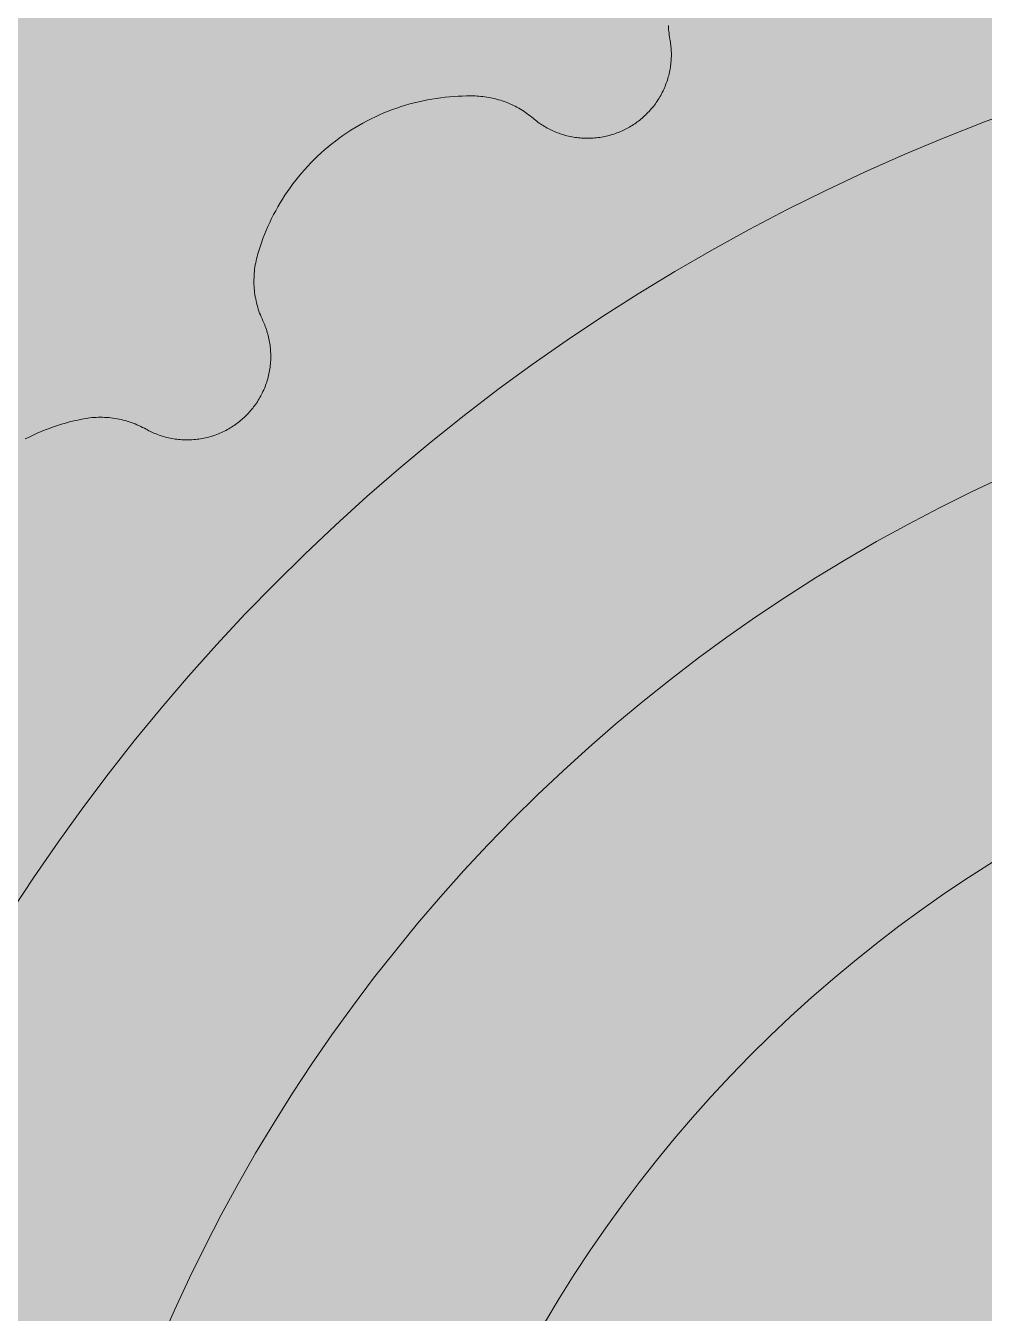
# Model space of a CAD drawing. Header units: millimetres. Extents: x 833941507 to 1669051331, y 817666127 to 1636299673.
# Drawn here: x 834547939.8 to 834548082.8, y 817983170.4 to 817983362.6 of the extents above; entities that cross this region are included whole.
import ezdxf

# ---------------------------------------------------------------- set-up
doc = ezdxf.new("R2010")
doc.units = ezdxf.units.MM
doc.header["$LTSCALE"] = 3
for name, color, linetype, lineweight in [('Hatch (LTC&CB)', 252, 'Continuous', 35), ('UAJ-23FLOR-h', 251, 'Continuous', 9), ('UAJ-42INFI', 1, 'Continuous', 18), ('UAJ-42INFI-h', 251, 'Continuous', 9)]:
    doc.layers.add(name, color=color, linetype=linetype, lineweight=lineweight)
doc.layers.add('UAJ-00XREF', color=7, linetype='Continuous')

# ---------------------------------------------------------------- blocks, each defined once
blk = doc.blocks.new('GBP-LTC-LB01')
at = {"layer": 'UAJ-23FLOR-h'}
h = blk.add_hatch(dxfattribs=at)
h.set_pattern_fill('EARTH,_O', color=256, scale=180, angle=45)
h.set_pattern_definition([(48.9989, (834576001.8, 818046085.3), (-112.727, 1612.5107), [1143, -1143]), (48.9989, (834575678.3, 818046366.6), (-112.727, 1612.5107), [1143, -1143]), (48.9989, (834575354.8, 818046647.8), (-112.727, 1612.5107), [1143, -1143]), (138.9989, (834575340.7, 818046849.3), (-1612.5107, -112.727), [1143, -1143]), (138.9989, (834575621.9, 818047172.8), (-1612.5107, -112.727), [1143, -1143]), (138.9989, (834575903.1, 818047496.3), (-1612.5107, -112.727), [1143, -1143])])
h.paths.add_polyline_path([(834572173.05, 818200349.17), (834310583.74, 818182062.08), (834331502.24, 817882831.69), (834364939.69, 817885169.23), (834473095.7, 818011283.6), (834480533.7, 818020120.4), (834485095.05, 818025709.55), (834491375.7, 818033619), (834497063.4, 818041013), (834493145.8, 818043678.7), (834512788.5, 818074029.25), (834518712.45, 818083675.25), (834526231.3, 818096325.1), (834534646.05, 818111073.05), (834545956, 818131981.3), (834557204.6, 818154198.8), (834564040, 818168496.8), (834570941.16, 818183576.43), (834578367.8, 818200696.3)])
h.paths.add_polyline_path([(834382131.31, 817956469.98), (834418268.73, 817958996.07), (834422062.41, 817963855.9), (834428403.04, 817964299.38), (834467239.2, 818010695.58), (834466445.21, 818021738.79), (834476097.72, 818035709.03), (834485267.1, 818048983.2), (834487014.89, 818051460.43), (834497268.33, 818067303.42), (834492893.38, 818129890.09), (834448056.59, 818126755.66), (834416896.58, 818105052.11), (834382061.37, 818080788.99), (834386167.45, 818022059.16), (834377588.38, 818021459.47)], flags=16)
edge = h.paths.add_edge_path(flags=16)
edge.add_line((834540292.29, 818142076.07), (834533466.32, 818141614.13))
edge.add_line((834533466.32, 818141614.13), (834523258.01, 818143862.71))
edge.add_line((834523258.01, 818143862.71), (834525896.87, 818155838.93))
edge.add_arc((834558382.43, 818267025.45), 115835.02, 237.2183981, 253.7131266, ccw=False)
edge.add_line((834495664.92, 818169638.25), (834498267.59, 818132356.98))
edge.add_line((834498267.59, 818132356.98), (834496346.42, 818130135.01))
edge.add_line((834496346.42, 818130135.01), (834492879.88, 818129892.67))
edge.add_line((834492879.88, 818129892.67), (834494229.58, 818110587.62))
edge.add_line((834494229.58, 818110587.62), (834496326.13, 818110708.38))
edge.add_line((834496326.13, 818110708.38), (834498420.21, 818080753.55))
edge.add_line((834498420.21, 818080753.55), (834498046.12, 818080727.4))
edge.add_line((834498046.12, 818080727.4), (834498254.52, 818077746.38))
edge.add_line((834498254.52, 818077746.38), (834503061.09, 818078082.4))
edge.add_line((834503061.09, 818078082.4), (834504979.52, 818081212.1))
edge.add_line((834504979.52, 818081212.1), (834509429.02, 818088470.93))
edge.add_line((834509429.02, 818088470.93), (834515217.16, 818097913.59))
edge.add_line((834515217.16, 818097913.59), (834526067.43, 818116415.54))
edge.add_line((834526067.43, 818116415.54), (834532489.2, 818127888.68))
edge.add_line((834532489.2, 818127888.68), (834534830.9, 818132146.3))
edge.add_line((834534830.9, 818132146.3), (834540292.29, 818142076.07))
h = blk.add_hatch(dxfattribs=at)
h.set_pattern_fill('EARTH,_O', color=256, scale=180, angle=45)
h.set_pattern_definition([(45.0000001, (-1082349.7, 54794.9), (-3e-06, 1616.4461018), [1143, -1143]), (45.0000001, (-1082652.8, 55098), (-3e-06, 1616.4461018), [1143, -1143]), (45.0000001, (-1082955.9, 55401.1), (-3e-06, 1616.4461018), [1143, -1143]), (135.0000001, (-1082955.9, 55603.1), (-1616.4461018, -3e-06), [1143, -1143]), (135.0000001, (-1082652.8, 55906.2), (-1616.4461018, -3e-06), [1143, -1143]), (135.0000001, (-1082349.7, 56209.3), (-1616.4461018, -3e-06), [1143, -1143])])
h.paths.add_polyline_path([(834669469.25, 818015499.17), (834651080.82, 818014213.79), (834651091.33, 818014066.03), (834669479.76, 818015351.52)], flags=16)
edge = h.paths.add_edge_path()
edge.add_arc((834611763.61, 818123015.07), 22001.28, 94.000719, 118.688683)
edge.add_line((834601201.89, 818142315.5), (834593918.34, 818141228.38))
edge.add_arc((834611768.4, 818123014.03), 25502.69, 93.997159, 134.421275, ccw=False)
edge.add_line((834609990.68, 818148454.69), (834618164.36, 818149025.84))
edge.add_line((834618164.36, 818149025.84), (834618408.29, 818145534.91))
edge.add_line((834618408.29, 818145534.91), (834616365.41, 818145392.16))
edge.add_line((834616365.41, 818145392.16), (834616609.39, 818141900.69))
edge.add_line((834616609.39, 818141900.69), (834611621.55, 818141552.15))
edge.add_line((834611621.55, 818141552.15), (834611377.61, 818145043.07))
edge.add_line((834611377.61, 818145043.07), (834610228.61, 818144962.74))
h.paths.add_polyline_path([(834673232.94, 818197365.88), (834607546.49, 818192773.89), (834599172.5, 818174435.3), (834588349.1, 818152374.5), (834578621.55, 818133890.65), (834568418.3, 818115665.3), (834556456.7, 818095618.3), (834546606.4, 818080041.6), (834532219.3, 818058623.75), (834523692.15, 818046595.75), (834515683.5, 818035708.5), (834508244.2, 818025929.9), (834500656.3, 818016266.1), (834489786.8, 818002934.1), (834483448.3, 817995421.3), (834478637.6, 817989841.7), (834458453.75, 817967379.3), (834441506.5, 817949096.36), (834383075.75, 817886437.08), (834482026.69, 817893354.51), (834551919.04, 817920008.6), (834634905.13, 817930637.13), (834634023, 817939309.35), (834633770.07, 817941795.89), (834633577.69, 817943687.02), (834508697.04, 817930983.61), (834507053.46, 817930191.44), (834506409.46, 817939426.96), (834507656.94, 817945566.73), (834503417.08, 818006767.03), (834503064.37, 818011762.67), (834514052.91, 818025791.94), (834520784.65, 818034889.35), (834526318.86, 818042436.94), (834532381.69, 818050705.63), (834536345.72, 818056472.68), (834542258.41, 818065225.62), (834550405.86, 818077286.91), (834561579, 818095001.96), (834574522.66, 818117080.03), (834587768.88, 818140310.21), (834609774.13, 818143594.98), (834610001.97, 818140335.89), (834634252.54, 818142031.47), (834636806.9, 818105492.47), (834642791.48, 818105913.75), (834646278.56, 818056032.58), (834640293.17, 818055614.16), (834643382.34, 818011424.91), (834641138.41, 818011267.96), (834645775.78, 817944927.87), (834639048.36, 817944243.52), (834640362.12, 817931328.11), (834651070.39, 817932706.91), (834650587.67, 817936476.13), (834685105.74, 817940896.86), (834685588.46, 817937127.64), (834691373.79, 817937868.57)])
blk = doc.blocks.new('inf_010')
at = {"layer": 'UAJ-42INFI'}
for p, q in [((889560317.88, 757792614.27, 0), (889560317.87, 757792613.98, 0)), ((889560317.87, 757792613.98, 0), (889560317.87, 757792613.68, 0)), ((889560317.87, 757792613.68, 0), (889560317.88, 757792613.39, 0)), ((889560317.88, 757792613.39, 0), (889560317.89, 757792613.1, 0)), ((889560317.89, 757792613.1, 0), (889560317.91, 757792612.8, 0)), ((889560317.91, 757792612.8, 0), (889560317.93, 757792612.51, 0)), ((889560317.93, 757792612.51, 0), (889560317.96, 757792612.23, 0)), ((889560317.96, 757792612.23, 0), (889560317.99, 757792612, 0)), ((889560317.99, 757792612, 0), (889560318.01, 757792611.77, 0)), ((889560318.01, 757792611.77, 0), (889560318.02, 757792611.55, 0)), ((889560318.02, 757792611.55, 0), (889560318.03, 757792611.32, 0)), ((889560318.03, 757792611.32, 0), (889560318.04, 757792611.09, 0)), ((889560317.97, 757792609.44, 0), (889560317.94, 757792609.2, 0)), ((889560318, 757792609.68, 0), (889560317.97, 757792609.44, 0)), ((889560318.01, 757792609.91, 0), (889560318, 757792609.68, 0)), ((889560318.03, 757792610.15, 0), (889560318.01, 757792609.91, 0)), ((889560318.04, 757792610.39, 0), (889560318.03, 757792610.15, 0)), ((889560318.04, 757792611.09, 0), (889560318.05, 757792610.85, 0)), ((889560318.05, 757792610.85, 0), (889560318.04, 757792610.62, 0)), ((889560318.04, 757792610.62, 0), (889560318.04, 757792610.39, 0)), ((889560317.61, 757792607.54, 0), (889560317.55, 757792607.3, 0)), ((889560317.68, 757792607.77, 0), (889560317.61, 757792607.54, 0)), ((889560317.73, 757792608.01, 0), (889560317.68, 757792607.77, 0)), ((889560317.78, 757792608.25, 0), (889560317.73, 757792608.01, 0)), ((889560317.83, 757792608.49, 0), (889560317.78, 757792608.25, 0)), ((889560317.87, 757792608.72, 0), (889560317.83, 757792608.49, 0)), ((889560317.91, 757792608.96, 0), (889560317.87, 757792608.72, 0)), ((889560317.94, 757792609.2, 0), (889560317.91, 757792608.96, 0)), ((889560279.9, 757792605.51, 0), (889560279.23, 757792605.4, 0)), ((889560280.56, 757792605.61, 0), (889560279.9, 757792605.51, 0)), ((889560281.22, 757792605.7, 0), (889560280.56, 757792605.61, 0)), ((889560281.89, 757792605.77, 0), (889560281.22, 757792605.7, 0)), ((889560282.55, 757792605.83, 0), (889560281.89, 757792605.77, 0)), ((889560283.21, 757792605.88, 0), (889560282.55, 757792605.83, 0)), ((889560283.86, 757792605.91, 0), (889560283.21, 757792605.88, 0)), ((889560284.51, 757792605.93, 0), (889560283.86, 757792605.91, 0)), ((889560285.16, 757792605.93, 0), (889560284.51, 757792605.93, 0)), ((889560285.81, 757792605.93, 0), (889560285.16, 757792605.93, 0)), ((889560286.45, 757792605.91, 0), (889560285.81, 757792605.93, 0)), ((889560287.09, 757792605.88, 0), (889560286.45, 757792605.91, 0)), ((889560287.72, 757792605.83, 0), (889560287.09, 757792605.88, 0)), ((889560288.35, 757792605.78, 0), (889560287.72, 757792605.83, 0)), ((889560288.64, 757792605.75, 0), (889560288.35, 757792605.78, 0)), ((889560288.93, 757792605.71, 0), (889560288.64, 757792605.75, 0)), ((889560289.22, 757792605.66, 0), (889560288.93, 757792605.71, 0)), ((889560289.51, 757792605.61, 0), (889560289.22, 757792605.66, 0)), ((889560289.8, 757792605.56, 0), (889560289.51, 757792605.61, 0)), ((889560290.08, 757792605.5, 0), (889560289.8, 757792605.56, 0)), ((889560316.95, 757792605.68, 0), (889560316.85, 757792605.45, 0)), ((889560317.05, 757792605.91, 0), (889560316.95, 757792605.68, 0)), ((889560317.15, 757792606.13, 0), (889560317.05, 757792605.91, 0)), ((889560317.24, 757792606.37, 0), (889560317.15, 757792606.13, 0)), ((889560317.32, 757792606.6, 0), (889560317.24, 757792606.37, 0)), ((889560317.4, 757792606.83, 0), (889560317.32, 757792606.6, 0)), ((889560317.48, 757792607.06, 0), (889560317.4, 757792606.83, 0)), ((889560317.55, 757792607.3, 0), (889560317.48, 757792607.06, 0)), ((889560273.29, 757792603.72, 0), (889560272.64, 757792603.46, 0)), ((889560273.94, 757792603.97, 0), (889560273.29, 757792603.72, 0)), ((889560274.59, 757792604.2, 0), (889560273.94, 757792603.97, 0)), ((889560275.25, 757792604.41, 0), (889560274.59, 757792604.2, 0)), ((889560275.91, 757792604.61, 0), (889560275.25, 757792604.41, 0)), ((889560276.57, 757792604.8, 0), (889560275.91, 757792604.61, 0)), ((889560277.23, 757792604.97, 0), (889560276.57, 757792604.8, 0)), ((889560277.9, 757792605.13, 0), (889560277.23, 757792604.97, 0)), ((889560278.56, 757792605.27, 0), (889560277.9, 757792605.13, 0)), ((889560279.23, 757792605.4, 0), (889560278.56, 757792605.27, 0)), ((889560290.37, 757792605.43, 0), (889560290.08, 757792605.5, 0)), ((889560290.66, 757792605.35, 0), (889560290.37, 757792605.43, 0)), ((889560290.94, 757792605.27, 0), (889560290.66, 757792605.35, 0)), ((889560291.23, 757792605.18, 0), (889560290.94, 757792605.27, 0)), ((889560291.51, 757792605.09, 0), (889560291.23, 757792605.18, 0)), ((889560291.79, 757792604.99, 0), (889560291.51, 757792605.09, 0)), ((889560292.07, 757792604.89, 0), (889560291.79, 757792604.99, 0)), ((889560292.35, 757792604.77, 0), (889560292.07, 757792604.89, 0)), ((889560292.62, 757792604.66, 0), (889560292.35, 757792604.77, 0)), ((889560292.9, 757792604.53, 0), (889560292.62, 757792604.66, 0)), ((889560293.16, 757792604.4, 0), (889560292.9, 757792604.53, 0)), ((889560293.43, 757792604.27, 0), (889560293.16, 757792604.4, 0)), ((889560293.69, 757792604.13, 0), (889560293.43, 757792604.27, 0)), ((889560293.96, 757792603.98, 0), (889560293.69, 757792604.13, 0)), ((889560294.21, 757792603.83, 0), (889560293.96, 757792603.98, 0)), ((889560294.47, 757792603.67, 0), (889560294.21, 757792603.83, 0)), ((889560294.72, 757792603.51, 0), (889560294.47, 757792603.67, 0)), ((889560315.86, 757792603.73, 0), (889560315.72, 757792603.53, 0)), ((889560316, 757792603.94, 0), (889560315.86, 757792603.73, 0)), ((889560316.13, 757792604.15, 0), (889560316, 757792603.94, 0)), ((889560316.26, 757792604.36, 0), (889560316.13, 757792604.15, 0)), ((889560316.39, 757792604.57, 0), (889560316.26, 757792604.36, 0)), ((889560316.51, 757792604.79, 0), (889560316.39, 757792604.57, 0)), ((889560316.63, 757792605.01, 0), (889560316.51, 757792604.79, 0)), ((889560316.74, 757792605.23, 0), (889560316.63, 757792605.01, 0)), ((889560316.85, 757792605.45, 0), (889560316.74, 757792605.23, 0)), ((889560269.49, 757792601.96, 0), (889560268.88, 757792601.62, 0)), ((889560270.11, 757792602.29, 0), (889560269.49, 757792601.96, 0)), ((889560270.73, 757792602.61, 0), (889560270.11, 757792602.29, 0)), ((889560271.36, 757792602.91, 0), (889560270.73, 757792602.61, 0)), ((889560272, 757792603.19, 0), (889560271.36, 757792602.91, 0)), ((889560272.64, 757792603.46, 0), (889560272, 757792603.19, 0)), ((889560294.96, 757792603.35, 0), (889560294.72, 757792603.51, 0)), ((889560295.2, 757792603.17, 0), (889560294.96, 757792603.35, 0)), ((889560295.44, 757792603, 0), (889560295.2, 757792603.17, 0)), ((889560295.67, 757792602.82, 0), (889560295.44, 757792603, 0)), ((889560295.9, 757792602.63, 0), (889560295.67, 757792602.82, 0)), ((889560296.13, 757792602.44, 0), (889560295.9, 757792602.63, 0)), ((889560296.35, 757792602.25, 0), (889560296.13, 757792602.44, 0)), ((889560296.56, 757792602.05, 0), (889560296.35, 757792602.25, 0)), ((889560296.77, 757792601.85, 0), (889560296.56, 757792602.05, 0)), ((889560296.93, 757792601.69, 0), (889560296.77, 757792601.85, 0)), ((889560297.1, 757792601.54, 0), (889560296.93, 757792601.69, 0)), ((889560314.11, 757792601.68, 0), (889560313.93, 757792601.52, 0)), ((889560314.29, 757792601.85, 0), (889560314.11, 757792601.68, 0)), ((889560314.46, 757792602.02, 0), (889560314.29, 757792601.85, 0)), ((889560314.63, 757792602.2, 0), (889560314.46, 757792602.02, 0)), ((889560314.79, 757792602.38, 0), (889560314.63, 757792602.2, 0)), ((889560314.96, 757792602.56, 0), (889560314.79, 757792602.38, 0)), ((889560315.12, 757792602.75, 0), (889560314.96, 757792602.56, 0)), ((889560315.27, 757792602.94, 0), (889560315.12, 757792602.75, 0)), ((889560315.43, 757792603.13, 0), (889560315.27, 757792602.94, 0)), ((889560315.57, 757792603.33, 0), (889560315.43, 757792603.13, 0)), ((889560315.72, 757792603.53, 0), (889560315.57, 757792603.33, 0)), ((889560266.5, 757792600.13, 0), (889560265.93, 757792599.73, 0)), ((889560267.08, 757792600.52, 0), (889560266.5, 757792600.13, 0)), ((889560267.67, 757792600.9, 0), (889560267.08, 757792600.52, 0)), ((889560268.27, 757792601.27, 0), (889560267.67, 757792600.9, 0)), ((889560268.88, 757792601.62, 0), (889560268.27, 757792601.27, 0)), ((889560297.27, 757792601.39, 0), (889560297.1, 757792601.54, 0)), ((889560297.45, 757792601.24, 0), (889560297.27, 757792601.39, 0)), ((889560297.62, 757792601.09, 0), (889560297.45, 757792601.24, 0)), ((889560297.81, 757792600.94, 0), (889560297.62, 757792601.09, 0)), ((889560297.99, 757792600.8, 0), (889560297.81, 757792600.94, 0)), ((889560298.18, 757792600.66, 0), (889560297.99, 757792600.8, 0)), ((889560298.37, 757792600.52, 0), (889560298.18, 757792600.66, 0)), ((889560298.57, 757792600.39, 0), (889560298.37, 757792600.52, 0)), ((889560298.77, 757792600.26, 0), (889560298.57, 757792600.39, 0)), ((889560298.97, 757792600.13, 0), (889560298.77, 757792600.26, 0)), ((889560299.17, 757792600.01, 0), (889560298.97, 757792600.13, 0)), ((889560299.38, 757792599.89, 0), (889560299.17, 757792600.01, 0)), ((889560299.59, 757792599.77, 0), (889560299.38, 757792599.89, 0)), ((889560299.81, 757792599.66, 0), (889560299.59, 757792599.77, 0)), ((889560311.44, 757792599.76, 0), (889560311.24, 757792599.65, 0)), ((889560311.64, 757792599.87, 0), (889560311.44, 757792599.76, 0)), ((889560311.84, 757792599.98, 0), (889560311.64, 757792599.87, 0)), ((889560312.04, 757792600.1, 0), (889560311.84, 757792599.98, 0)), ((889560312.23, 757792600.22, 0), (889560312.04, 757792600.1, 0)), ((889560312.43, 757792600.35, 0), (889560312.23, 757792600.22, 0)), ((889560312.62, 757792600.48, 0), (889560312.43, 757792600.35, 0)), ((889560312.82, 757792600.62, 0), (889560312.62, 757792600.48, 0)), ((889560313.01, 757792600.76, 0), (889560312.82, 757792600.62, 0)), ((889560313.2, 757792600.9, 0), (889560313.01, 757792600.76, 0)), ((889560313.38, 757792601.05, 0), (889560313.2, 757792600.9, 0)), ((889560313.57, 757792601.2, 0), (889560313.38, 757792601.05, 0)), ((889560313.75, 757792601.36, 0), (889560313.57, 757792601.2, 0)), ((889560313.93, 757792601.52, 0), (889560313.75, 757792601.36, 0)), ((889560263.73, 757792597.99, 0), (889560263.21, 757792597.53, 0)), ((889560264.26, 757792598.44, 0), (889560263.73, 757792597.99, 0)), ((889560264.81, 757792598.88, 0), (889560264.26, 757792598.44, 0)), ((889560265.36, 757792599.31, 0), (889560264.81, 757792598.88, 0)), ((889560265.93, 757792599.73, 0), (889560265.36, 757792599.31, 0)), ((889560300.02, 757792599.55, 0), (889560299.81, 757792599.66, 0)), ((889560300.24, 757792599.45, 0), (889560300.02, 757792599.55, 0)), ((889560300.47, 757792599.35, 0), (889560300.24, 757792599.45, 0)), ((889560300.69, 757792599.25, 0), (889560300.47, 757792599.35, 0)), ((889560300.92, 757792599.16, 0), (889560300.69, 757792599.25, 0)), ((889560301.15, 757792599.07, 0), (889560300.92, 757792599.16, 0)), ((889560301.38, 757792598.98, 0), (889560301.15, 757792599.07, 0)), ((889560301.61, 757792598.91, 0), (889560301.38, 757792598.98, 0)), ((889560301.85, 757792598.83, 0), (889560301.61, 757792598.91, 0)), ((889560302.08, 757792598.76, 0), (889560301.85, 757792598.83, 0)), ((889560302.32, 757792598.69, 0), (889560302.08, 757792598.76, 0)), ((889560302.56, 757792598.63, 0), (889560302.32, 757792598.69, 0)), ((889560302.81, 757792598.58, 0), (889560302.56, 757792598.63, 0)), ((889560303.05, 757792598.52, 0), (889560302.81, 757792598.58, 0)), ((889560303.29, 757792598.48, 0), (889560303.05, 757792598.52, 0)), ((889560303.54, 757792598.44, 0), (889560303.29, 757792598.48, 0)), ((889560303.78, 757792598.4, 0), (889560303.54, 757792598.44, 0)), ((889560304.03, 757792598.37, 0), (889560303.78, 757792598.4, 0)), ((889560304.28, 757792598.34, 0), (889560304.03, 757792598.37, 0)), ((889560304.52, 757792598.32, 0), (889560304.28, 757792598.34, 0)), ((889560304.77, 757792598.3, 0), (889560304.52, 757792598.32, 0)), ((889560305.02, 757792598.29, 0), (889560304.77, 757792598.3, 0)), ((889560305.27, 757792598.28, 0), (889560305.02, 757792598.29, 0)), ((889560305.51, 757792598.28, 0), (889560305.27, 757792598.28, 0)), ((889560305.76, 757792598.28, 0), (889560305.51, 757792598.28, 0)), ((889560306.01, 757792598.29, 0), (889560305.76, 757792598.28, 0)), ((889560306.25, 757792598.3, 0), (889560306.01, 757792598.29, 0)), ((889560306.5, 757792598.31, 0), (889560306.25, 757792598.3, 0)), ((889560306.74, 757792598.34, 0), (889560306.5, 757792598.31, 0)), ((889560306.98, 757792598.36, 0), (889560306.74, 757792598.34, 0)), ((889560307.22, 757792598.39, 0), (889560306.98, 757792598.36, 0)), ((889560307.46, 757792598.43, 0), (889560307.22, 757792598.39, 0)), ((889560307.7, 757792598.47, 0), (889560307.46, 757792598.43, 0)), ((889560307.94, 757792598.51, 0), (889560307.7, 757792598.47, 0)), ((889560308.17, 757792598.56, 0), (889560307.94, 757792598.51, 0)), ((889560308.41, 757792598.61, 0), (889560308.17, 757792598.56, 0)), ((889560308.64, 757792598.67, 0), (889560308.41, 757792598.61, 0)), ((889560308.87, 757792598.73, 0), (889560308.64, 757792598.67, 0)), ((889560309.1, 757792598.8, 0), (889560308.87, 757792598.73, 0)), ((889560309.32, 757792598.87, 0), (889560309.1, 757792598.8, 0)), ((889560309.55, 757792598.94, 0), (889560309.32, 757792598.87, 0)), ((889560309.77, 757792599.02, 0), (889560309.55, 757792598.94, 0)), ((889560309.98, 757792599.1, 0), (889560309.77, 757792599.02, 0)), ((889560310.2, 757792599.18, 0), (889560309.98, 757792599.1, 0)), ((889560310.41, 757792599.27, 0), (889560310.2, 757792599.18, 0)), ((889560310.62, 757792599.36, 0), (889560310.41, 757792599.27, 0)), ((889560310.83, 757792599.45, 0), (889560310.62, 757792599.36, 0)), ((889560311.03, 757792599.55, 0), (889560310.83, 757792599.45, 0)), ((889560311.24, 757792599.65, 0), (889560311.03, 757792599.55, 0)), ((889560261.7, 757792596.09, 0), (889560261.22, 757792595.6, 0)), ((889560262.19, 757792596.58, 0), (889560261.7, 757792596.09, 0)), ((889560262.69, 757792597.06, 0), (889560262.19, 757792596.58, 0)), ((889560263.21, 757792597.53, 0), (889560262.69, 757792597.06, 0)), ((889560259.86, 757792594.05, 0), (889560259.43, 757792593.52, 0)), ((889560260.3, 757792594.57, 0), (889560259.86, 757792594.05, 0)), ((889560260.76, 757792595.09, 0), (889560260.3, 757792594.57, 0)), ((889560261.22, 757792595.6, 0), (889560260.76, 757792595.09, 0)), ((889560258.61, 757792592.44, 0), (889560258.22, 757792591.89, 0)), ((889560259.01, 757792592.98, 0), (889560258.61, 757792592.44, 0)), ((889560259.43, 757792593.52, 0), (889560259.01, 757792592.98, 0)), ((889560257.12, 757792590.21, 0), (889560256.78, 757792589.64, 0)), ((889560257.47, 757792590.77, 0), (889560257.12, 757792590.21, 0)), ((889560257.84, 757792591.33, 0), (889560257.47, 757792590.77, 0)), ((889560258.22, 757792591.89, 0), (889560257.84, 757792591.33, 0)), ((889560256.14, 757792588.49, 0), (889560255.84, 757792587.91, 0)), ((889560256.45, 757792589.06, 0), (889560256.14, 757792588.49, 0)), ((889560256.78, 757792589.64, 0), (889560256.45, 757792589.06, 0)), ((889560255.28, 757792586.74, 0), (889560255.02, 757792586.15, 0)), ((889560255.55, 757792587.32, 0), (889560255.28, 757792586.74, 0)), ((889560255.84, 757792587.91, 0), (889560255.55, 757792587.32, 0)), ((889560254.31, 757792584.39, 0), (889560254.21, 757792584.09, 0)), ((889560254.53, 757792584.98, 0), (889560254.31, 757792584.39, 0)), ((889560254.77, 757792585.57, 0), (889560254.53, 757792584.98, 0)), ((889560255.02, 757792586.15, 0), (889560254.77, 757792585.57, 0)), ((889560253.79, 757792582.59, 0), (889560253.72, 757792582.29, 0)), ((889560253.86, 757792582.9, 0), (889560253.79, 757792582.59, 0)), ((889560253.94, 757792583.2, 0), (889560253.86, 757792582.9, 0)), ((889560254.02, 757792583.5, 0), (889560253.94, 757792583.2, 0)), ((889560254.11, 757792583.8, 0), (889560254.02, 757792583.5, 0)), ((889560254.21, 757792584.09, 0), (889560254.11, 757792583.8, 0)), ((889560253.51, 757792580.72, 0), (889560253.48, 757792580.4, 0)), ((889560253.54, 757792581.03, 0), (889560253.51, 757792580.72, 0)), ((889560253.57, 757792581.35, 0), (889560253.54, 757792581.03, 0)), ((889560253.62, 757792581.66, 0), (889560253.57, 757792581.35, 0)), ((889560253.67, 757792581.97, 0), (889560253.62, 757792581.66, 0)), ((889560253.72, 757792582.29, 0), (889560253.67, 757792581.97, 0)), ((889560253.47, 757792580.08, 0), (889560253.46, 757792579.76, 0)), ((889560253.46, 757792579.76, 0), (889560253.46, 757792579.45, 0)), ((889560253.46, 757792579.45, 0), (889560253.47, 757792579.13, 0)), ((889560253.48, 757792580.4, 0), (889560253.47, 757792580.08, 0)), ((889560253.47, 757792579.13, 0), (889560253.48, 757792578.81, 0)), ((889560253.48, 757792578.81, 0), (889560253.5, 757792578.49, 0)), ((889560253.5, 757792578.49, 0), (889560253.53, 757792578.18, 0)), ((889560253.53, 757792578.18, 0), (889560253.57, 757792577.86, 0)), ((889560253.57, 757792577.86, 0), (889560253.61, 757792577.55, 0)), ((889560253.61, 757792577.55, 0), (889560253.66, 757792577.23, 0)), ((889560253.66, 757792577.23, 0), (889560253.71, 757792576.92, 0)), ((889560253.71, 757792576.92, 0), (889560253.78, 757792576.61, 0)), ((889560253.78, 757792576.61, 0), (889560253.85, 757792576.31, 0)), ((889560253.85, 757792576.31, 0), (889560253.92, 757792576, 0)), ((889560253.92, 757792576, 0), (889560254.01, 757792575.7, 0)), ((889560254.01, 757792575.7, 0), (889560254.1, 757792575.4, 0)), ((889560254.1, 757792575.4, 0), (889560254.19, 757792575.1, 0)), ((889560254.19, 757792575.1, 0), (889560254.3, 757792574.81, 0)), ((889560254.3, 757792574.81, 0), (889560254.4, 757792574.52, 0)), ((889560254.4, 757792574.52, 0), (889560254.49, 757792574.31, 0)), ((889560254.49, 757792574.31, 0), (889560254.56, 757792574.09, 0)), ((889560254.56, 757792574.09, 0), (889560254.64, 757792573.87, 0)), ((889560254.64, 757792573.87, 0), (889560254.71, 757792573.64, 0)), ((889560254.71, 757792573.64, 0), (889560254.77, 757792573.42, 0)), ((889560254.77, 757792573.42, 0), (889560254.84, 757792573.19, 0)), ((889560254.84, 757792573.19, 0), (889560254.89, 757792572.96, 0)), ((889560254.89, 757792572.96, 0), (889560254.95, 757792572.72, 0)), ((889560254.95, 757792572.72, 0), (889560255, 757792572.49, 0)), ((889560255, 757792572.49, 0), (889560255.04, 757792572.25, 0)), ((889560255.04, 757792572.25, 0), (889560255.09, 757792572.01, 0)), ((889560255.09, 757792572.01, 0), (889560255.12, 757792571.77, 0)), ((889560255.12, 757792571.77, 0), (889560255.15, 757792571.53, 0)), ((889560255.15, 757792571.53, 0), (889560255.18, 757792571.28, 0)), ((889560255.18, 757792571.28, 0), (889560255.2, 757792571.04, 0)), ((889560255.2, 757792571.04, 0), (889560255.22, 757792570.79, 0)), ((889560255.21, 757792569.04, 0), (889560255.19, 757792568.79, 0)), ((889560255.23, 757792569.29, 0), (889560255.21, 757792569.04, 0)), ((889560255.22, 757792570.79, 0), (889560255.24, 757792570.54, 0)), ((889560255.24, 757792569.54, 0), (889560255.23, 757792569.29, 0)), ((889560255.24, 757792570.54, 0), (889560255.24, 757792570.3, 0)), ((889560255.24, 757792570.3, 0), (889560255.25, 757792570.05, 0)), ((889560255.25, 757792570.05, 0), (889560255.24, 757792569.79, 0)), ((889560255.24, 757792569.79, 0), (889560255.24, 757792569.54, 0)), ((889560254.95, 757792567.29, 0), (889560254.89, 757792567.04, 0)), ((889560255, 757792567.54, 0), (889560254.95, 757792567.29, 0)), ((889560255.05, 757792567.79, 0), (889560255, 757792567.54, 0)), ((889560255.09, 757792568.04, 0), (889560255.05, 757792567.79, 0)), ((889560255.13, 757792568.29, 0), (889560255.09, 757792568.04, 0)), ((889560255.16, 757792568.54, 0), (889560255.13, 757792568.29, 0)), ((889560255.19, 757792568.79, 0), (889560255.16, 757792568.54, 0)), ((889560254.34, 757792565.35, 0), (889560254.25, 757792565.11, 0)), ((889560254.43, 757792565.58, 0), (889560254.34, 757792565.35, 0)), ((889560254.52, 757792565.82, 0), (889560254.43, 757792565.58, 0)), ((889560254.61, 757792566.06, 0), (889560254.52, 757792565.82, 0)), ((889560254.68, 757792566.3, 0), (889560254.61, 757792566.06, 0)), ((889560254.76, 757792566.55, 0), (889560254.68, 757792566.3, 0)), ((889560254.82, 757792566.79, 0), (889560254.76, 757792566.55, 0)), ((889560254.89, 757792567.04, 0), (889560254.82, 757792566.79, 0)), ((889560253.31, 757792563.34, 0), (889560253.18, 757792563.13, 0)), ((889560253.44, 757792563.55, 0), (889560253.31, 757792563.34, 0)), ((889560253.57, 757792563.76, 0), (889560253.44, 757792563.55, 0)), ((889560253.69, 757792563.98, 0), (889560253.57, 757792563.76, 0)), ((889560253.81, 757792564.2, 0), (889560253.69, 757792563.98, 0)), ((889560253.93, 757792564.43, 0), (889560253.81, 757792564.2, 0)), ((889560254.04, 757792564.65, 0), (889560253.93, 757792564.43, 0)), ((889560254.14, 757792564.88, 0), (889560254.04, 757792564.65, 0)), ((889560254.25, 757792565.11, 0), (889560254.14, 757792564.88, 0)), ((889560223.96, 757792561.33, 0), (889560223.34, 757792561.19, 0)), ((889560224.58, 757792561.45, 0), (889560223.96, 757792561.33, 0)), ((889560225.2, 757792561.56, 0), (889560224.58, 757792561.45, 0)), ((889560225.81, 757792561.66, 0), (889560225.2, 757792561.56, 0)), ((889560226.42, 757792561.75, 0), (889560225.81, 757792561.66, 0)), ((889560226.73, 757792561.78, 0), (889560226.42, 757792561.75, 0)), ((889560227.03, 757792561.81, 0), (889560226.73, 757792561.78, 0)), ((889560227.34, 757792561.84, 0), (889560227.03, 757792561.81, 0)), ((889560227.64, 757792561.85, 0), (889560227.34, 757792561.84, 0)), ((889560227.95, 757792561.86, 0), (889560227.64, 757792561.85, 0)), ((889560228.26, 757792561.86, 0), (889560227.95, 757792561.86, 0)), ((889560228.57, 757792561.86, 0), (889560228.26, 757792561.86, 0)), ((889560228.88, 757792561.85, 0), (889560228.57, 757792561.86, 0)), ((889560229.19, 757792561.83, 0), (889560228.88, 757792561.85, 0)), ((889560229.51, 757792561.81, 0), (889560229.19, 757792561.83, 0)), ((889560229.82, 757792561.77, 0), (889560229.51, 757792561.81, 0)), ((889560230.13, 757792561.73, 0), (889560229.82, 757792561.77, 0)), ((889560230.44, 757792561.69, 0), (889560230.13, 757792561.73, 0)), ((889560230.75, 757792561.64, 0), (889560230.44, 757792561.69, 0)), ((889560231.05, 757792561.58, 0), (889560230.75, 757792561.64, 0)), ((889560231.36, 757792561.51, 0), (889560231.05, 757792561.58, 0)), ((889560231.67, 757792561.44, 0), (889560231.36, 757792561.51, 0)), ((889560231.97, 757792561.36, 0), (889560231.67, 757792561.44, 0)), ((889560232.27, 757792561.27, 0), (889560231.97, 757792561.36, 0)), ((889560251.81, 757792561.41, 0), (889560251.65, 757792561.24, 0)), ((889560251.98, 757792561.59, 0), (889560251.81, 757792561.41, 0)), ((889560252.14, 757792561.77, 0), (889560251.98, 757792561.59, 0)), ((889560252.3, 757792561.95, 0), (889560252.14, 757792561.77, 0)), ((889560252.45, 757792562.14, 0), (889560252.3, 757792561.95, 0)), ((889560252.6, 757792562.33, 0), (889560252.45, 757792562.14, 0)), ((889560252.75, 757792562.52, 0), (889560252.6, 757792562.33, 0)), ((889560252.9, 757792562.72, 0), (889560252.75, 757792562.52, 0)), ((889560253.04, 757792562.92, 0), (889560252.9, 757792562.72, 0)), ((889560253.18, 757792563.13, 0), (889560253.04, 757792562.92, 0)), ((889560218.4, 757792559.63, 0), (889560217.79, 757792559.38, 0)), ((889560219.01, 757792559.88, 0), (889560218.4, 757792559.63, 0)), ((889560219.63, 757792560.1, 0), (889560219.01, 757792559.88, 0)), ((889560220.24, 757792560.32, 0), (889560219.63, 757792560.1, 0)), ((889560220.86, 757792560.52, 0), (889560220.24, 757792560.32, 0)), ((889560221.48, 757792560.71, 0), (889560220.86, 757792560.52, 0)), ((889560222.1, 757792560.88, 0), (889560221.48, 757792560.71, 0)), ((889560222.72, 757792561.05, 0), (889560222.1, 757792560.88, 0)), ((889560223.34, 757792561.19, 0), (889560222.72, 757792561.05, 0)), ((889560232.57, 757792561.17, 0), (889560232.27, 757792561.27, 0)), ((889560232.87, 757792561.07, 0), (889560232.57, 757792561.17, 0)), ((889560233.16, 757792560.97, 0), (889560232.87, 757792561.07, 0)), ((889560233.45, 757792560.85, 0), (889560233.16, 757792560.97, 0)), ((889560233.74, 757792560.73, 0), (889560233.45, 757792560.85, 0)), ((889560234.02, 757792560.61, 0), (889560233.74, 757792560.73, 0)), ((889560234.3, 757792560.48, 0), (889560234.02, 757792560.61, 0)), ((889560234.58, 757792560.34, 0), (889560234.3, 757792560.48, 0)), ((889560234.86, 757792560.2, 0), (889560234.58, 757792560.34, 0)), ((889560235.12, 757792560.05, 0), (889560234.86, 757792560.2, 0)), ((889560235.39, 757792559.89, 0), (889560235.12, 757792560.05, 0)), ((889560235.65, 757792559.73, 0), (889560235.39, 757792559.89, 0)), ((889560235.91, 757792559.57, 0), (889560235.65, 757792559.73, 0)), ((889560236.1, 757792559.45, 0), (889560235.91, 757792559.57, 0)), ((889560236.3, 757792559.32, 0), (889560236.1, 757792559.45, 0)), ((889560249.47, 757792559.48, 0), (889560249.27, 757792559.36, 0)), ((889560249.67, 757792559.61, 0), (889560249.47, 757792559.48, 0)), ((889560249.86, 757792559.74, 0), (889560249.67, 757792559.61, 0)), ((889560250.06, 757792559.88, 0), (889560249.86, 757792559.74, 0)), ((889560250.24, 757792560.02, 0), (889560250.06, 757792559.88, 0)), ((889560250.43, 757792560.16, 0), (889560250.24, 757792560.02, 0)), ((889560250.61, 757792560.3, 0), (889560250.43, 757792560.16, 0)), ((889560250.79, 757792560.45, 0), (889560250.61, 757792560.3, 0)), ((889560250.96, 757792560.6, 0), (889560250.79, 757792560.45, 0)), ((889560251.14, 757792560.75, 0), (889560250.96, 757792560.6, 0)), ((889560251.31, 757792560.91, 0), (889560251.14, 757792560.75, 0)), ((889560251.48, 757792561.08, 0), (889560251.31, 757792560.91, 0)), ((889560251.65, 757792561.24, 0), (889560251.48, 757792561.08, 0)), ((889560236.5, 757792559.21, 0), (889560236.3, 757792559.32, 0)), ((889560236.7, 757792559.09, 0), (889560236.5, 757792559.21, 0)), ((889560236.91, 757792558.98, 0), (889560236.7, 757792559.09, 0)), ((889560237.12, 757792558.87, 0), (889560236.91, 757792558.98, 0)), ((889560237.34, 757792558.76, 0), (889560237.12, 757792558.87, 0)), ((889560237.55, 757792558.66, 0), (889560237.34, 757792558.76, 0)), ((889560237.77, 757792558.56, 0), (889560237.55, 757792558.66, 0)), ((889560237.99, 757792558.47, 0), (889560237.77, 757792558.56, 0)), ((889560238.22, 757792558.38, 0), (889560237.99, 757792558.47, 0)), ((889560238.45, 757792558.29, 0), (889560238.22, 757792558.38, 0)), ((889560238.68, 757792558.21, 0), (889560238.45, 757792558.29, 0)), ((889560238.91, 757792558.13, 0), (889560238.68, 757792558.21, 0)), ((889560239.15, 757792558.06, 0), (889560238.91, 757792558.13, 0)), ((889560239.38, 757792557.99, 0), (889560239.15, 757792558.06, 0)), ((889560239.62, 757792557.92, 0), (889560239.38, 757792557.99, 0)), ((889560239.87, 757792557.86, 0), (889560239.62, 757792557.92, 0)), ((889560240.11, 757792557.81, 0), (889560239.87, 757792557.86, 0)), ((889560240.35, 757792557.76, 0), (889560240.11, 757792557.81, 0)), ((889560240.6, 757792557.71, 0), (889560240.35, 757792557.76, 0)), ((889560240.85, 757792557.67, 0), (889560240.6, 757792557.71, 0)), ((889560241.1, 757792557.64, 0), (889560240.85, 757792557.67, 0)), ((889560241.35, 757792557.6, 0), (889560241.1, 757792557.64, 0)), ((889560241.6, 757792557.58, 0), (889560241.35, 757792557.6, 0)), ((889560241.85, 757792557.56, 0), (889560241.6, 757792557.58, 0)), ((889560242.11, 757792557.54, 0), (889560241.85, 757792557.56, 0)), ((889560242.36, 757792557.53, 0), (889560242.11, 757792557.54, 0)), ((889560242.61, 757792557.53, 0), (889560242.36, 757792557.53, 0)), ((889560242.87, 757792557.53, 0), (889560242.61, 757792557.53, 0)), ((889560243.12, 757792557.53, 0), (889560242.87, 757792557.53, 0)), ((889560243.38, 757792557.54, 0), (889560243.12, 757792557.53, 0)), ((889560243.63, 757792557.56, 0), (889560243.38, 757792557.54, 0)), ((889560243.88, 757792557.58, 0), (889560243.63, 757792557.56, 0)), ((889560244.14, 757792557.6, 0), (889560243.88, 757792557.58, 0)), ((889560244.39, 757792557.63, 0), (889560244.14, 757792557.6, 0)), ((889560244.64, 757792557.67, 0), (889560244.39, 757792557.63, 0)), ((889560244.89, 757792557.71, 0), (889560244.64, 757792557.67, 0)), ((889560245.14, 757792557.75, 0), (889560244.89, 757792557.71, 0)), ((889560245.39, 757792557.8, 0), (889560245.14, 757792557.75, 0)), ((889560245.64, 757792557.86, 0), (889560245.39, 757792557.8, 0)), ((889560245.88, 757792557.92, 0), (889560245.64, 757792557.86, 0)), ((889560246.12, 757792557.99, 0), (889560245.88, 757792557.92, 0)), ((889560246.36, 757792558.06, 0), (889560246.12, 757792557.99, 0)), ((889560246.6, 757792558.13, 0), (889560246.36, 757792558.06, 0)), ((889560246.84, 757792558.21, 0), (889560246.6, 757792558.13, 0)), ((889560247.07, 757792558.29, 0), (889560246.84, 757792558.21, 0)), ((889560247.31, 757792558.38, 0), (889560247.07, 757792558.29, 0)), ((889560247.54, 757792558.47, 0), (889560247.31, 757792558.38, 0)), ((889560247.76, 757792558.57, 0), (889560247.54, 757792558.47, 0)), ((889560247.99, 757792558.67, 0), (889560247.76, 757792558.57, 0)), ((889560248.21, 757792558.78, 0), (889560247.99, 757792558.67, 0)), ((889560248.43, 757792558.89, 0), (889560248.21, 757792558.78, 0)), ((889560248.64, 757792559, 0), (889560248.43, 757792558.89, 0)), ((889560248.85, 757792559.11, 0), (889560248.64, 757792559, 0)), ((889560249.06, 757792559.23, 0), (889560248.85, 757792559.11, 0)), ((889560249.27, 757792559.36, 0), (889560249.06, 757792559.23, 0))]:
    blk.add_line(p, q, dxfattribs=at)
blk = doc.blocks.new('3A35X-MADL-P-LT-B01-0')
at = {"layer": 'UAJ-42INFI'}
for radius in [300, 250]:
    blk.add_arc((834548189.76, 817983067.95), radius, 100.8419, 179.1919, dxfattribs=at)
at = {"layer": 'UAJ-42INFI-h'}
blk.add_arc((834548189.76, 817983067.95), 200, 100.8419, 179.1919, dxfattribs=at)
at = {"rotation": 3.998908525164564}
blk.add_blockref('inf_010', (-0.01, 0.01), dxfattribs=at)

msp = doc.modelspace()

# ---------------------------------------------------------------- hatches: boundary and pattern name
at = {"layer": 'Hatch (LTC&CB)'}
h = msp.add_hatch(dxfattribs=at)
h.set_pattern_fill('ANSI38', color=256, scale=100)
h.set_pattern_definition([(318.99984, (834479093.73, 818230174.15), (208.29942, 239.6197), []), (48.99984, (834479093.73, 818230174.15), (176.97914, 687.53882), [793.75, -476.25])])
edge = h.paths.add_edge_path()
edge.add_line((834601196.19, 818142314.52), (834603754.26, 818142696.37))
edge.add_line((834603754.26, 818142696.37), (834603901.9, 818141707.33))
edge.add_line((834603901.9, 818141707.33), (834603810.47, 818141693.69))
edge.add_arc((834611763.29, 818123016.36), 20300, 113.064358, 141.357581)
edge.add_line((834595907.81, 818135692.86), (834595395.45, 818135656.86))
edge.add_line((834595395.45, 818135656.86), (834583111.72, 818114341.03))
edge.add_line((834583111.72, 818114341.03), (834578121.58, 818106513.89))
edge.add_line((834578121.58, 818106513.89), (834575731.65, 818102809.5))
edge.add_line((834575731.65, 818102809.5), (834574387.45, 818100725.98))
edge.add_line((834574387.45, 818100725.98), (834573113.98, 818098752.1))
edge.add_line((834573113.98, 818098752.1), (834573145.25, 818098730.65))
edge.add_line((834573145.25, 818098730.65), (834569989.11, 818093770.2))
edge.add_line((834569989.11, 818093770.2), (834566535, 818088385.68))
edge.add_line((834566535, 818088385.68), (834566514.09, 818088398.3))
edge.add_line((834566514.09, 818088398.3), (834558743.61, 818076256.63))
edge.add_line((834558743.61, 818076256.63), (834557653.4, 818074495.71))
edge.add_line((834557653.4, 818074495.71), (834553498.92, 818068288.56))
edge.add_line((834553498.92, 818068288.56), (834548580.86, 818060932.13))
edge.add_line((834548580.86, 818060932.13), (834544328.26, 818054726.34))
edge.add_line((834544328.26, 818054726.34), (834544332.15, 818054704.66))
edge.add_line((834544332.15, 818054704.66), (834540324.6, 818048716.69))
edge.add_line((834540324.6, 818048716.69), (834541041.32, 818048232.54))
edge.add_line((834541041.32, 818048232.54), (834540089.73, 818046823.83))
edge.add_line((834540089.73, 818046823.83), (834539737.55, 818047061.73))
edge.add_line((834539737.55, 818047061.73), (834533115.75, 818038377.74))
edge.add_line((834533115.75, 818038377.74), (834515220.96, 818015146.63))
edge.add_arc((834538026.01, 818000636.26), 27030, 147.532263, 176.187088)
edge.add_line((834511055.84, 818002433.72), (834511444.99, 817996891.23))
edge.add_line((834511444.99, 817996891.23), (834511474.11, 817996474.65))
edge.add_line((834511474.11, 817996474.65), (834508641.22, 817996276.61))
edge.add_line((834508641.22, 817996276.61), (834508910.68, 817992422.05))
edge.add_line((834508910.68, 817992422.05), (834511353.38, 817992955.96))
edge.add_line((834511353.38, 817992955.96), (834513357.66, 817964213.01))
edge.add_line((834513357.66, 817964213.01), (834513308.95, 817964209.6))
edge.add_line((834513308.95, 817964209.6), (834513879.4, 817955918.75))
edge.add_line((834513879.4, 817955918.75), (834514876.61, 817955988.46))
edge.add_line((834514876.61, 817955988.46), (834515053.07, 817953464.41))
edge.add_arc((834528221.07, 817954382.99), 13200, 183.990417, 259.837233)
edge.add_line((834525891.99, 817941390.09), (834525974.53, 817940578.71))
edge.add_line((834525974.53, 817940578.71), (834555356.34, 817943567.49))
edge.add_line((834555356.34, 817943567.49), (834594711.69, 817947570.8))
edge.add_line((834594711.69, 817947570.8), (834594754.2, 817947152.96))
edge.add_line((834594754.2, 817947152.96), (834616096.9, 817949323.98))
edge.add_line((834616096.9, 817949323.98), (834631854.21, 817950926.85))
edge.add_line((834631854.21, 817950926.85), (834631836.71, 817951177.16))
edge.add_line((834631836.71, 817951177.16), (834639760.38, 817951731.08))
edge.add_line((834639760.38, 817951731.08), (834640506.97, 817944391.59))
edge.add_line((834640506.97, 817944391.59), (834508703.57, 817930984.28))
edge.add_line((834508703.57, 817930984.28), (834508663.51, 817930982.16))
edge.add_line((834508663.51, 817930982.16), (834507053.46, 817930191.44))
edge.add_line((834507053.46, 817930191.44), (834506409.46, 817939426.96))
edge.add_line((834506409.46, 817939426.96), (834507674.95, 817945699.32))
edge.add_line((834507674.95, 817945699.32), (834503067.5, 818011766.68))
edge.add_line((834503067.5, 818011766.68), (834515005.94, 818027008.3))
edge.add_line((834515005.94, 818027008.3), (834526318.86, 818042436.95))
edge.add_line((834526318.86, 818042436.95), (834533248.43, 818051887.55))
edge.add_line((834533248.43, 818051887.55), (834545204.94, 818069586.37))
edge.add_line((834545204.94, 818069586.37), (834551695.41, 818079200.62))
edge.add_line((834551695.41, 818079200.62), (834551700.66, 818079300.57))
edge.add_line((834551700.66, 818079300.57), (834554860.11, 818084257.51))
edge.add_line((834554860.11, 818084257.51), (834556162.94, 818086301.54))
edge.add_line((834556162.94, 818086301.54), (834561579.11, 818095002.15))
edge.add_line((834561579.11, 818095002.15), (834564610.19, 818100023.59))
edge.add_line((834564610.19, 818100023.59), (834566711.84, 818103505.28))
edge.add_line((834566711.84, 818103505.28), (834567220.96, 818104369.68))
edge.add_line((834567220.96, 818104369.68), (834571219.85, 818111331.33))
edge.add_line((834571219.85, 818111331.33), (834579233.58, 818125278.3))
edge.add_line((834579233.58, 818125278.3), (834584805.19, 818135090.79))
edge.add_line((834584805.19, 818135090.79), (834587768.44, 818140310.15))
edge.add_line((834587768.44, 818140310.15), (834593953.37, 818141233.38))
edge.add_arc((834611682.41, 818123278.84), 25232.61, 93.846032, 134.637937, ccw=False)
edge.add_line((834609989.92, 818148454.62), (834618164.07, 818149025.82))
edge.add_line((834618164.07, 818149025.82), (834618408.01, 818145534.9))
edge.add_line((834618408.01, 818145534.9), (834616365.13, 818145392.15))
edge.add_line((834616365.13, 818145392.15), (834616609.11, 818141900.67))
edge.add_line((834616609.11, 818141900.67), (834611621.27, 818141552.12))
edge.add_line((834611621.27, 818141552.12), (834611377.33, 818145043.04))
edge.add_arc((834611845.2, 818122938.11), 22109.88, 91.212521, 118.792578)
h = msp.add_hatch(color=256, dxfattribs=at)
h.dxf.hatch_style = 1
edge = h.paths.add_edge_path()
edge.add_line((834513358.83, 817964213.1), (834514805.29, 817964314.21))
edge.add_line((834514805.29, 817964314.21), (834514905.32, 817962883.32))
edge.add_line((834514905.32, 817962883.32), (834522015.98, 817959924.65))
edge.add_line((834522015.98, 817959924.65), (834527599.83, 817958234.85))
edge.add_line((834527599.83, 817958234.85), (834531627.41, 817957331.96))
edge.add_line((834531627.41, 817957331.96), (834538597.73, 817957185.8))
edge.add_line((834538597.73, 817957185.8), (834550283.84, 817958000.71))
edge.add_line((834550283.84, 817958000.71), (834576164.25, 817960699.31))
edge.add_arc((834571429.66, 818001700.88), 41274.03, 276.586959, 289.104779)
edge.add_line((834584938.52, 817962700.16), (834585387.44, 817962731.44))
edge.add_line((834585387.44, 817962731.44), (834585119.41, 817966565.54))
edge.add_line((834585119.41, 817966565.54), (834584671.75, 817966534.24))
edge.add_line((834584671.75, 817966534.24), (834582845.22, 817993361.89))
edge.add_line((834582845.22, 817993361.89), (834584586.66, 817993483.63))
edge.add_line((834584586.66, 817993483.63), (834584565.21, 817993788.17))
edge.add_line((834584565.21, 817993788.17), (834583546.6, 817993716.97))
edge.add_line((834583546.6, 817993716.97), (834579511.62, 818051438.28))
edge.add_line((834579511.62, 818051438.28), (834571357.07, 818050868.21))
edge.add_line((834571357.07, 818050868.21), (834571728.42, 818045556.24))
edge.add_line((834571728.42, 818045556.24), (834551421, 818044136.6))
edge.add_line((834551421, 818044136.6), (834550915.36, 818053251.15))
edge.add_line((834550915.36, 818053251.15), (834550067.43, 818053191.87))
edge.add_line((834550067.43, 818053191.87), (834547980.34, 818050328.44))
edge.add_line((834547980.34, 818050328.44), (834547993.72, 818050137.14))
edge.add_line((834547993.72, 818050137.14), (834537098.76, 818035335.08))
edge.add_line((834537098.76, 818035335.08), (834533115.75, 818038377.74))
edge.add_line((834533115.75, 818038377.74), (834521762.77, 818023639.24))
edge.add_line((834521762.77, 818023639.24), (834515226.35, 818015153.63))
edge.add_arc((834538313.07, 818000540.46), 27322.9, 147.66747, 176.026674)
edge.add_line((834511055.84, 818002433.72), (834511474.11, 817996474.65))
edge.add_line((834511474.11, 817996474.65), (834508641.22, 817996276.61))
edge.add_line((834508641.22, 817996276.61), (834508910.68, 817992422.05))
edge.add_line((834508910.68, 817992422.05), (834511349.45, 817992955.1))
edge.add_line((834511349.45, 817992955.1), (834511354.85, 817992876.6))
edge.add_line((834511354.85, 817992876.6), (834513358.66, 817964213.08))
edge.add_line((834513358.66, 817964213.08), (834513358.83, 817964213.1))

# ---------------------------------------------------------------- block references
msp.add_blockref('GBP-LTC-LB01', (0, 0))
at = {"layer": 'UAJ-00XREF', "ltscale": 10, "rotation": 8.262983694057247e-05}
msp.add_blockref('3A35X-MADL-P-LT-B01-0', (1179.72, -1203.53), dxfattribs=at)

doc.saveas('drawing.dxf')
